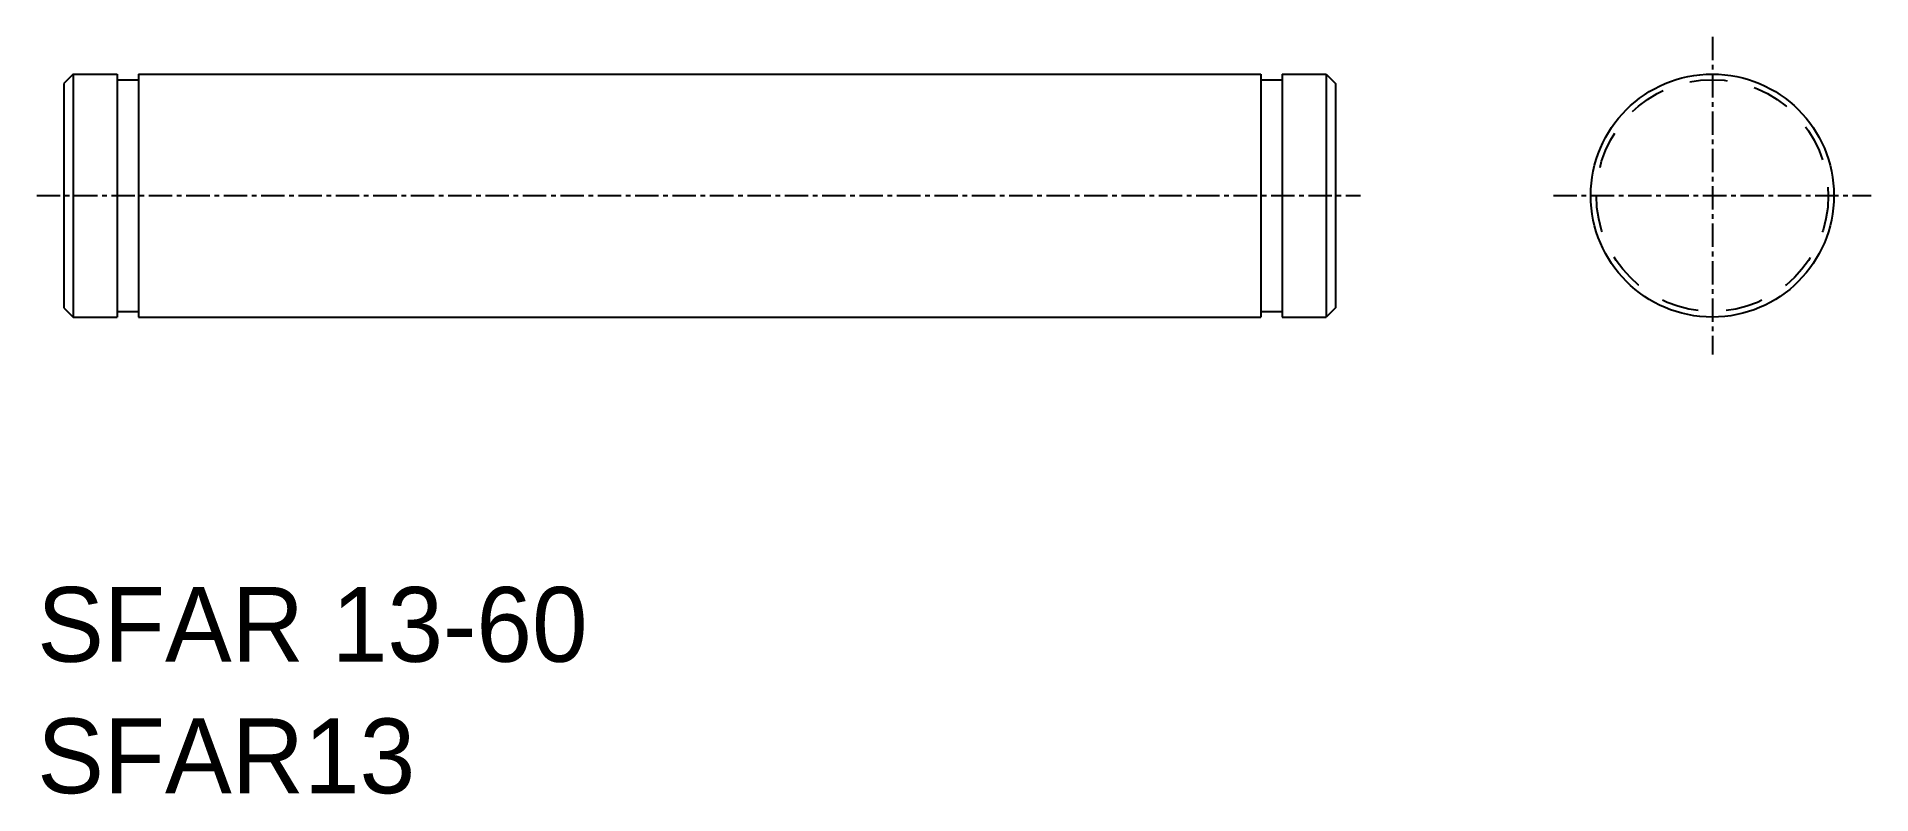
# Model space of a CAD drawing. Extents: x 263.7 to 361.8, y 66.9 to 107.5.
import ezdxf

# ---------------------------------------------------------------- set-up
doc = ezdxf.new("R2010")
doc.units = 0
doc.linetypes.add('CENTER', pattern=[2, 1.25, -0.25, 0.25, -0.25])
doc.linetypes.add('DASHED', pattern=[3.5, 2, -1.5])
doc.layers.get('0').update_dxf_attribs({"linetype": 'CONTINUOUS'})
doc.layers.add('CENTER', color=1, linetype='CENTER')

msp = doc.modelspace()

# ---------------------------------------------------------------- linework, layer by layer
at = {"color": 7, "linetype": 'CONTINUOUS'}
for p, q in [((265.635, 105.463), (265.135, 104.963)), ((265.135, 104.963), (265.135, 92.963)), ((265.635, 105.463), (265.635, 92.463)), ((265.635, 105.463), (267.985, 105.463)), ((267.985, 105.463), (267.985, 92.463)), ((267.985, 105.163), (269.135, 105.163)), ((269.135, 105.463), (329.135, 105.463)), ((269.135, 105.463), (269.135, 92.463)), ((329.135, 105.463), (329.135, 92.463)), ((329.135, 105.163), (330.285, 105.163)), ((330.285, 105.463), (330.285, 92.463)), ((330.285, 105.463), (332.635, 105.463)), ((332.635, 105.463), (332.635, 92.463)), ((332.635, 105.463), (333.135, 104.963)), ((333.135, 104.963), (333.135, 92.963)), ((265.135, 92.963), (265.635, 92.463)), ((265.635, 92.463), (267.985, 92.463)), ((267.985, 92.763), (269.135, 92.763)), ((269.135, 92.463), (329.135, 92.463)), ((329.135, 92.763), (330.285, 92.763)), ((330.285, 92.463), (332.635, 92.463)), ((333.135, 92.963), (332.635, 92.463))]:
    msp.add_line(p, q, dxfattribs=at)
for p, q in [((333.135, 101.963), (333.135, 101.963)), ((333.135, 98.963), (333.135, 98.963))]:
    msp.add_line(p, q)
msp.add_circle((353.279, 98.963), 6.5, dxfattribs=at)
at = {"color": 3, "linetype": 'DASHED'}
msp.add_circle((353.279, 98.963), 6.2, dxfattribs=at)
at = {"layer": 'CENTER', "color": 1, "linetype": 'CENTER'}
for p, q in [((353.279, 107.463), (353.279, 90.463)), ((263.683, 98.963), (334.46, 98.963)), ((344.779, 98.963), (361.779, 98.963))]:
    msp.add_line(p, q, dxfattribs=at)

# ---------------------------------------------------------------- texts
for s, p in [('SFAR 13-60', (263.709, 74.025)), ('SFAR13', (263.709, 66.992))]:
    msp.add_text(s, height=4).set_placement(p)

doc.saveas('drawing.dxf')
